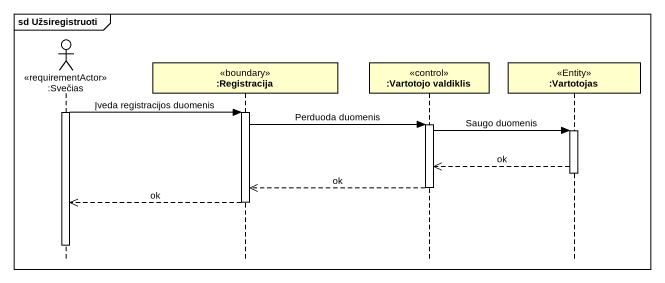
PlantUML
@startuml
mainframe sd Užsiregistruoti
hide footbox
actor ":Svečias" as Svečias <<requirementActor>>
participant ":Registracija" as Registracija <<boundary>>
participant ":Vartotojo valdiklis" as Vartotojo_valdiklis <<control>>
participant ":Vartotojas" as Vartotojas <<Entity>>

activate Svečias
Svečias -> Registracija : Įveda registracijos duomenis
activate Registracija
Registracija -> Vartotojo_valdiklis : Perduoda duomenis
activate Vartotojo_valdiklis
Vartotojo_valdiklis -> Vartotojas : Saugo duomenis
activate Vartotojas
Vartotojas -->> Vartotojo_valdiklis : ok
deactivate Vartotojas
Vartotojo_valdiklis -->> Registracija : ok
deactivate Vartotojo_valdiklis
Registracija -->> Svečias : ok
deactivate Registracija
deactivate Svečias
@enduml
